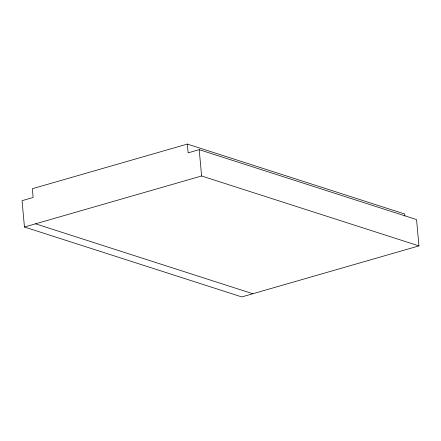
<?xml version="1.0" encoding="UTF-8"?>
<svg xmlns="http://www.w3.org/2000/svg" width="441" height="441" viewBox="0 0 441 441"><rect width="100%" height="100%" fill="white"/><g stroke="black" fill="none" stroke-linecap="round" stroke-linejoin="round"><path stroke-width="0.66" d="M187.342 144.075L32.325 188.72L33.125 197.496L22.05 200.683L24.448 227.01L241.789 296.925L418.95 245.902L416.552 219.579L199.211 149.659L188.142 152.851L187.342 144.075L404.684 213.99L404.866 216.018M24.448 227.01L201.609 175.981L418.95 245.902M35.517 223.819L252.858 293.739M199.211 149.659L201.609 175.981"/></g></svg>
